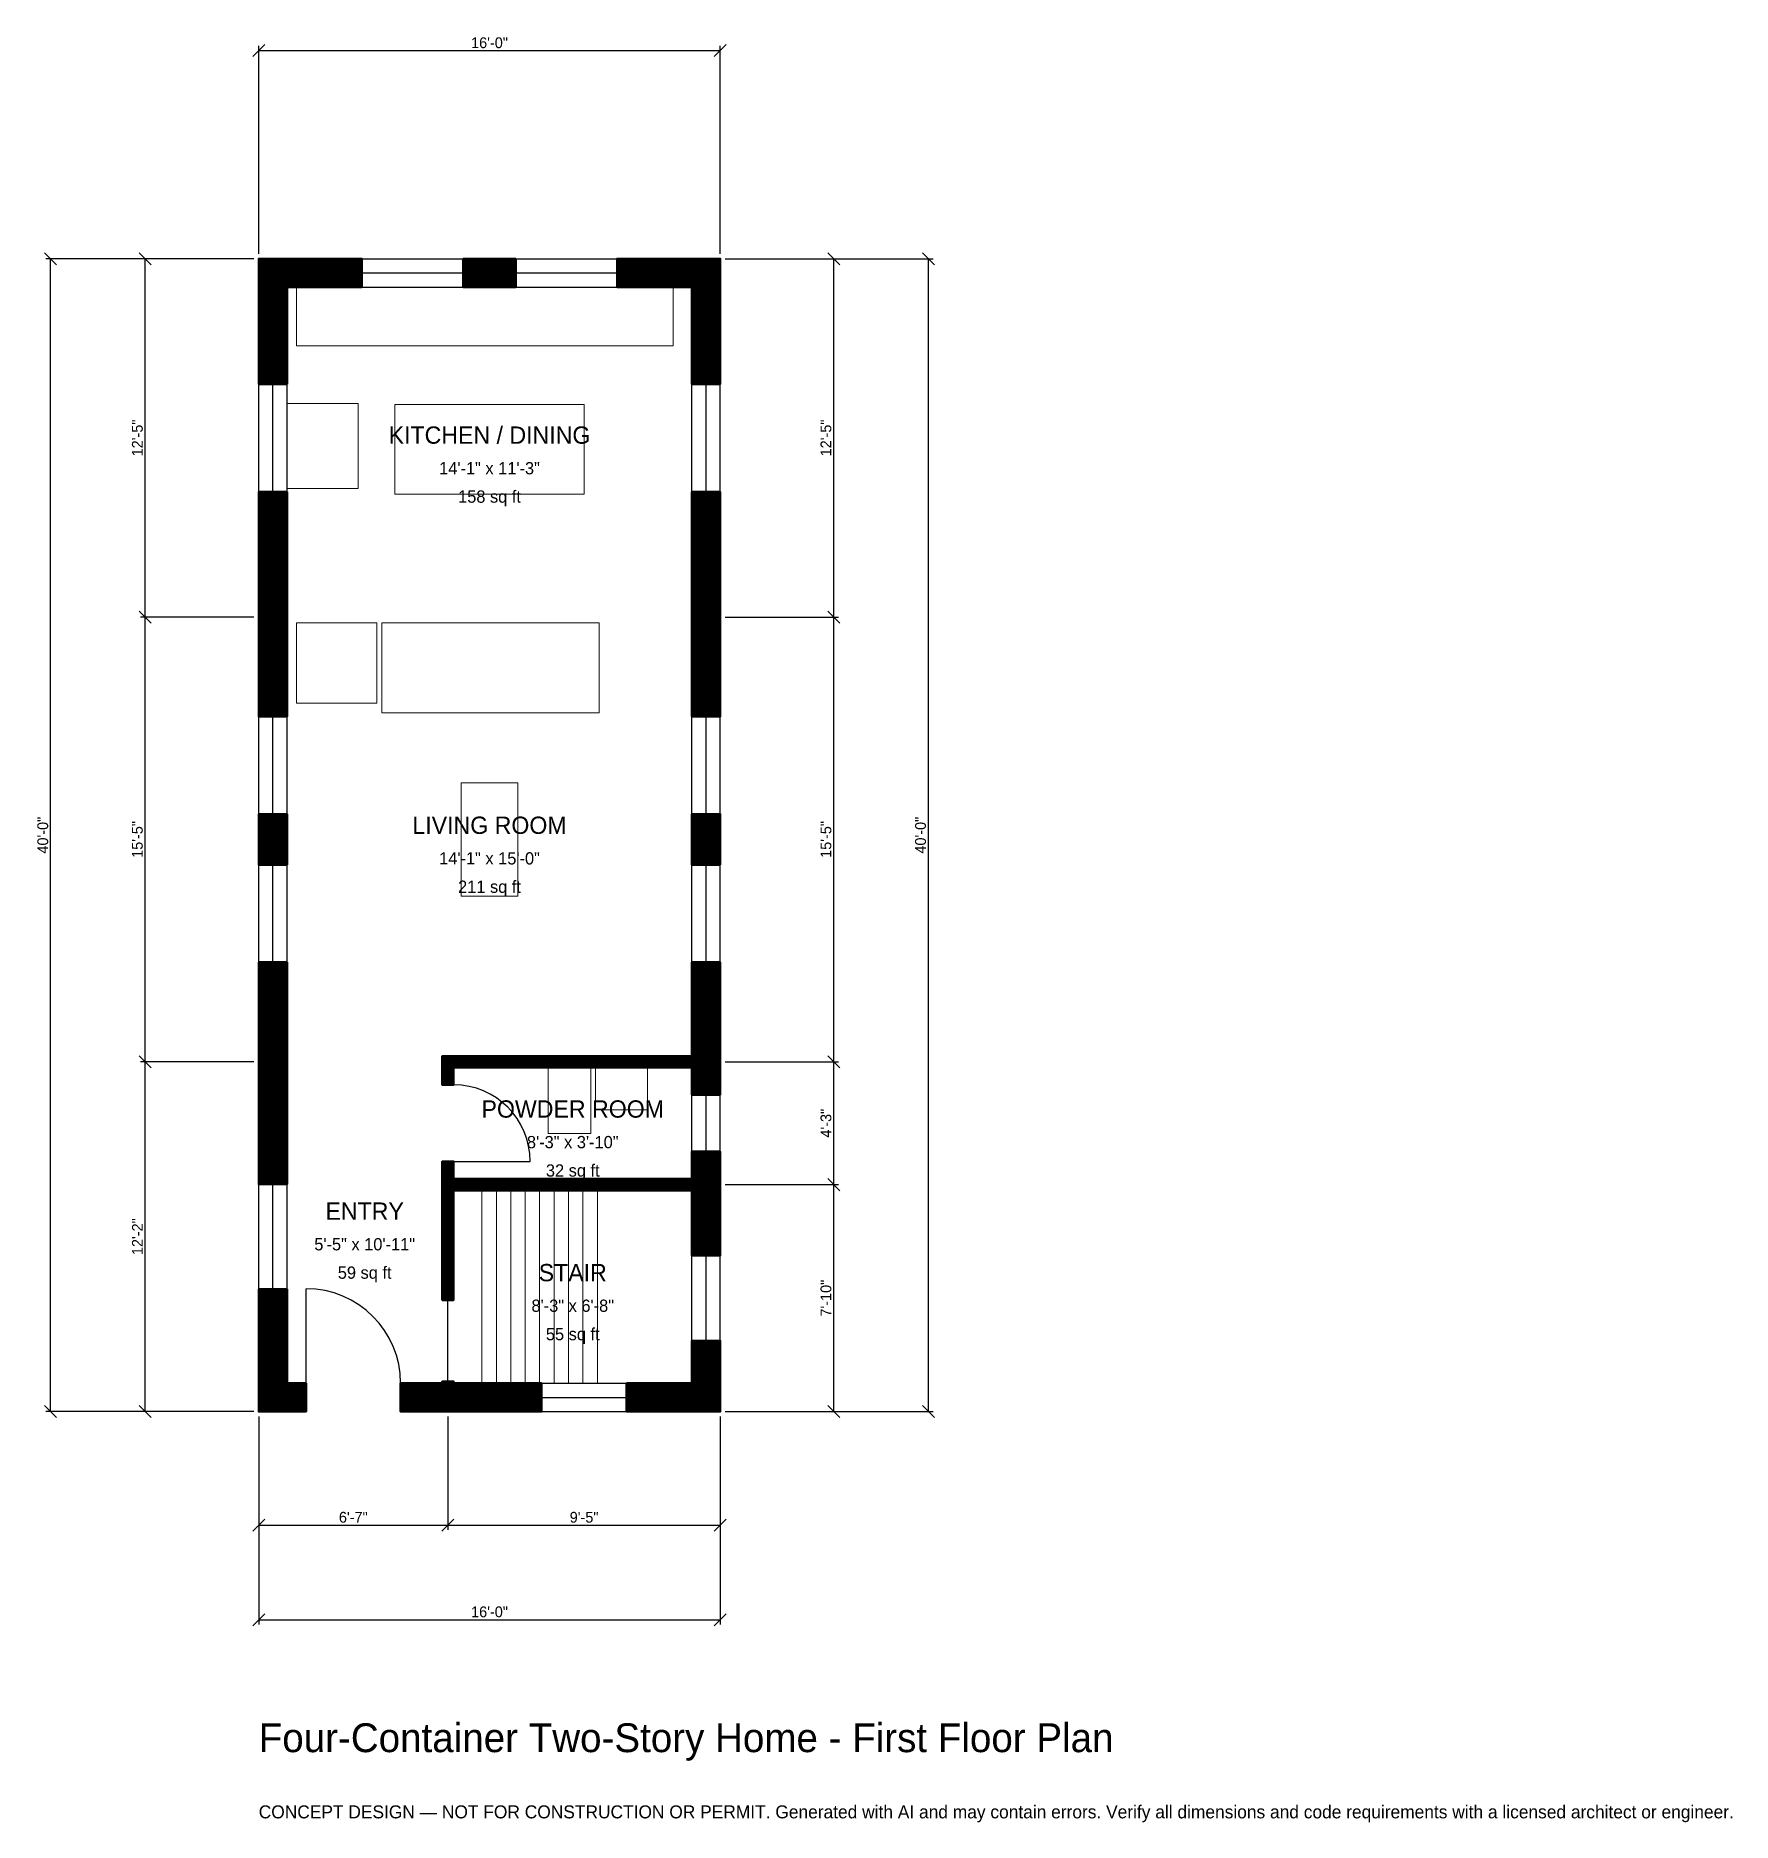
# Model space of a CAD drawing. Header units: inches. Extents: x -93 to 613, y -171 to 573.
import ezdxf
from ezdxf.enums import TextEntityAlignment as Align

# ---------------------------------------------------------------- set-up
doc = ezdxf.new("R2010")
doc.units = ezdxf.units.IN
doc.header["$MEASUREMENT"] = 0
for name, color, linetype, lineweight in [('A-ANNO-DIMS', 1, 'Continuous', 13), ('A-ANNO-TEXT', 7, 'Continuous', 18), ('A-AREA-IDEN', 7, 'Continuous', 18), ('A-DOOR', 2, 'Continuous', 25), ('A-FLOR-FIXT', 9, 'Continuous', 13), ('A-FLOR-STRS', 3, 'Continuous', 18), ('A-FURN', 9, 'Continuous', 13), ('A-GLAZ', 4, 'Continuous', 25), ('A-WALL', 7, 'Continuous', 50), ('A-WALL-PATT', 8, 'Continuous', 13)]:
    doc.layers.add(name, color=color, linetype=linetype, lineweight=lineweight)
doc.dimstyles.new('PLAN', dxfattribs={"dimtxt": 4.5, "dimasz": 3, "dimexe": 2, "dimexo": 2, "dimgap": 1, "dimtad": 1, "dimdec": 0, "dimlunit": 4, "dimtsz": 2.5, "dimcen": 2.5, "dimclrd": 1, "dimclre": 1, "dimazin": 3, "dimtfac": 1, "dimtmove": 0, "dimatfit": 3})

msp = doc.modelspace()

# ---------------------------------------------------------------- hatches: boundary and pattern name
at = {"layer": 'A-WALL-PATT'}
h = msp.add_hatch(dxfattribs=at)
h.set_pattern_fill('ANSI31', color=8, scale=0.8)
h.paths.add_polyline_path([(76.378, 0), (76.378, 0), (72.8346, 0), (59.0551, 0), (59.0551, 11.811), (72.8346, 11.811), (76.378, 11.811), (76.378, 12.5984), (81.1024, 12.5984), (81.1024, 11.811), (84.6457, 11.811), (117.7165, 11.811), (117.7165, 0), (84.6457, 0), (81.1024, 0), (81.1024, 0), (76.378, 0)])
h.paths.add_polyline_path([(11.811, 0), (11.811, 0), (0, 0), (0, 0), (0, 0), (0, 11.811), (0, 11.811), (0, 50.9843), (11.811, 50.9843), (11.811, 11.811), (19.685, 11.811), (19.685, 0), (11.811, 0)])
h.paths.add_polyline_path([(0, 139.7638), (0, 151.5748), (0, 187.0735), (11.811, 187.0735), (11.811, 151.5748), (11.811, 139.7638), (11.811, 94.685), (0, 94.685), (0, 139.7638)])
h.paths.add_polyline_path([(0, 248.7533), (11.811, 248.7533), (11.811, 227.6247), (0, 227.6247), (0, 248.7533)])
h.paths.add_polyline_path([(0, 324.8031), (0, 336.6142), (0, 382.874), (11.811, 382.874), (11.811, 336.6142), (11.811, 324.8031), (11.811, 289.3045), (0, 289.3045), (0, 324.8031)])
h.paths.add_polyline_path([(0, 468.1102), (0, 468.1102), (0, 479.9213), (0, 479.9213), (0, 479.9213), (11.811, 479.9213), (11.811, 479.9213), (42.979, 479.9213), (42.979, 468.1102), (11.811, 468.1102), (11.811, 427.7559), (0, 427.7559), (0, 468.1102)])
h.paths.add_polyline_path([(107.021, 479.9213), (107.021, 468.1102), (85.105, 468.1102), (85.105, 479.9213), (107.021, 479.9213)])
h.paths.add_polyline_path([(180.315, 479.9213), (180.315, 479.9213), (192.126, 479.9213), (192.126, 479.9213), (192.126, 479.9213), (192.126, 468.1102), (192.126, 468.1102), (192.126, 427.7559), (180.315, 427.7559), (180.315, 468.1102), (149.147, 468.1102), (149.147, 479.9213), (180.315, 479.9213)])
h.paths.add_polyline_path([(192.126, 336.6142), (192.126, 324.8031), (192.126, 289.3045), (180.315, 289.3045), (180.315, 324.8031), (180.315, 336.6142), (180.315, 382.874), (192.126, 382.874), (192.126, 336.6142)])
h.paths.add_polyline_path([(192.126, 227.6247), (180.315, 227.6247), (180.315, 248.7533), (192.126, 248.7533), (192.126, 227.6247)])
h.paths.add_polyline_path([(192.126, 151.5748), (192.126, 148.0315), (192.126, 148.0315), (192.126, 143.3071), (192.126, 143.3071), (192.126, 139.7638), (192.126, 131.8898), (180.315, 131.8898), (180.315, 139.7638), (180.315, 143.3071), (81.1024, 143.3071), (81.1024, 136.0236), (76.378, 136.0236), (76.378, 143.3071), (76.378, 148.0315), (81.1024, 148.0315), (180.315, 148.0315), (180.315, 151.5748), (180.315, 187.0735), (192.126, 187.0735), (192.126, 151.5748)])
h.paths.add_polyline_path([(192.126, 100.3937), (192.126, 96.8504), (192.126, 96.8504), (192.126, 92.126), (192.126, 92.126), (192.126, 88.5827), (192.126, 64.9606), (180.315, 64.9606), (180.315, 88.5827), (180.315, 92.126), (81.1024, 92.126), (81.1024, 46.4567), (76.378, 46.4567), (76.378, 92.126), (76.378, 96.8504), (76.378, 104.1339), (81.1024, 104.1339), (81.1024, 96.8504), (180.315, 96.8504), (180.315, 100.3937), (180.315, 108.2677), (192.126, 108.2677), (192.126, 100.3937)])
h.paths.add_polyline_path([(192.126, 11.811), (192.126, 11.811), (192.126, 0), (192.126, 0), (192.126, 0), (180.315, 0), (180.315, 0), (153.1496, 0), (153.1496, 11.811), (180.315, 11.811), (180.315, 29.5276), (192.126, 29.5276), (192.126, 11.811)])

# ---------------------------------------------------------------- linework, layer by layer
at = {"layer": 'A-DOOR'}
for p, q in [((81.1024, 104.1339), (112.9921, 104.1339)), ((19.685, 11.811), (19.685, 51.1811)), ((78.7402, 12.5984), (78.7402, 46.4567))]:
    msp.add_line(p, q, dxfattribs=at)
for centre, radius in [((81.1024, 104.1339), 31.8898), ((19.685, 11.811), 39.3701)]:
    msp.add_arc(centre, radius, 0, 90, dxfattribs=at)
at = {"layer": 'A-FLOR-FIXT'}
for points in [[(15.748, 443.7008), (172.4409, 443.7008), (172.4409, 468.1102), (15.748, 468.1102)], [(56.6929, 381.8898), (135.4331, 381.8898), (135.4331, 419.2913), (56.6929, 419.2913)], [(120.4724, 115.748), (138.189, 115.748), (138.189, 143.3071), (120.4724, 143.3071)], [(140.1575, 125.5906), (161.811, 125.5906), (161.811, 143.3071), (140.1575, 143.3071)]]:
    msp.add_lwpolyline(points, close=True, dxfattribs=at)
at = {"layer": 'A-FLOR-STRS'}
for p, q in [((92.9134, 11.811), (92.9134, 92.126)), ((98.9173, 11.811), (98.9173, 92.126)), ((104.9213, 11.811), (104.9213, 92.126)), ((110.9252, 11.811), (110.9252, 92.126)), ((116.9291, 11.811), (116.9291, 92.126)), ((122.9331, 11.811), (122.9331, 92.126)), ((128.937, 11.811), (128.937, 92.126)), ((134.9409, 11.811), (134.9409, 92.126)), ((140.9449, 11.811), (140.9449, 92.126))]:
    msp.add_line(p, q, dxfattribs=at)
at = {"layer": 'A-FURN'}
for points in [[(11.811, 384.252), (41.3386, 384.252), (41.3386, 419.685), (11.811, 419.685)], [(15.748, 294.8819), (49.2126, 294.8819), (49.2126, 328.3465), (15.748, 328.3465)], [(51.1811, 290.9449), (141.7323, 290.9449), (141.7323, 328.3465), (51.1811, 328.3465)], [(84.252, 214.5669), (107.874, 214.5669), (107.874, 261.811), (84.252, 261.811)]]:
    msp.add_lwpolyline(points, close=True, dxfattribs=at)
at = {"layer": 'A-GLAZ'}
for p, q in [((42.979, 479.9213), (85.105, 479.9213)), ((107.021, 479.9213), (149.147, 479.9213)), ((42.979, 474.0157), (85.105, 474.0157)), ((107.021, 474.0157), (149.147, 474.0157)), ((42.979, 468.1102), (85.105, 468.1102)), ((107.021, 468.1102), (149.147, 468.1102)), ((0, 382.874), (0, 427.7559)), ((5.9055, 382.874), (5.9055, 427.7559)), ((11.811, 382.874), (11.811, 427.7559)), ((180.315, 382.874), (180.315, 427.7559)), ((186.2205, 382.874), (186.2205, 427.7559)), ((192.126, 382.874), (192.126, 427.7559)), ((0, 248.7533), (0, 289.3045)), ((5.9055, 248.7533), (5.9055, 289.3045)), ((11.811, 248.7533), (11.811, 289.3045)), ((180.315, 248.7533), (180.315, 289.3045)), ((186.2205, 248.7533), (186.2205, 289.3045)), ((192.126, 248.7533), (192.126, 289.3045)), ((0, 187.0735), (0, 227.6247)), ((5.9055, 187.0735), (5.9055, 227.6247)), ((11.811, 187.0735), (11.811, 227.6247)), ((180.315, 187.0735), (180.315, 227.6247)), ((186.2205, 187.0735), (186.2205, 227.6247)), ((192.126, 187.0735), (192.126, 227.6247)), ((180.315, 108.2677), (180.315, 131.8898)), ((186.2205, 108.2677), (186.2205, 131.8898)), ((192.126, 108.2677), (192.126, 131.8898)), ((0, 50.9843), (0, 94.685)), ((5.9055, 50.9843), (5.9055, 94.685)), ((11.811, 50.9843), (11.811, 94.685)), ((180.315, 29.5276), (180.315, 64.9606)), ((186.2205, 29.5276), (186.2205, 64.9606)), ((192.126, 29.5276), (192.126, 64.9606)), ((117.7165, 11.811), (153.1496, 11.811)), ((117.7165, 5.9055), (153.1496, 5.9055)), ((117.7165, 0), (153.1496, 0))]:
    msp.add_line(p, q, dxfattribs=at)
at = {"layer": 'A-WALL'}
for points in [[(0, 468.1102), (0, 468.1102), (0, 479.9213), (0, 479.9213), (0, 479.9213), (11.811, 479.9213), (11.811, 479.9213), (42.979, 479.9213), (42.979, 468.1102), (11.811, 468.1102), (11.811, 427.7559), (0, 427.7559), (0, 468.1102)], [(107.021, 479.9213), (107.021, 468.1102), (85.105, 468.1102), (85.105, 479.9213), (107.021, 479.9213)], [(180.315, 479.9213), (180.315, 479.9213), (192.126, 479.9213), (192.126, 479.9213), (192.126, 479.9213), (192.126, 468.1102), (192.126, 468.1102), (192.126, 427.7559), (180.315, 427.7559), (180.315, 468.1102), (149.147, 468.1102), (149.147, 479.9213), (180.315, 479.9213)], [(0, 324.8031), (0, 336.6142), (0, 382.874), (11.811, 382.874), (11.811, 336.6142), (11.811, 324.8031), (11.811, 289.3045), (0, 289.3045), (0, 324.8031)], [(192.126, 336.6142), (192.126, 324.8031), (192.126, 289.3045), (180.315, 289.3045), (180.315, 324.8031), (180.315, 336.6142), (180.315, 382.874), (192.126, 382.874), (192.126, 336.6142)], [(0, 248.7533), (11.811, 248.7533), (11.811, 227.6247), (0, 227.6247), (0, 248.7533)], [(192.126, 227.6247), (180.315, 227.6247), (180.315, 248.7533), (192.126, 248.7533), (192.126, 227.6247)], [(0, 139.7638), (0, 151.5748), (0, 187.0735), (11.811, 187.0735), (11.811, 151.5748), (11.811, 139.7638), (11.811, 94.685), (0, 94.685), (0, 139.7638)], [(192.126, 151.5748), (192.126, 148.0315), (192.126, 148.0315), (192.126, 143.3071), (192.126, 143.3071), (192.126, 139.7638), (192.126, 131.8898), (180.315, 131.8898), (180.315, 139.7638), (180.315, 143.3071), (81.1024, 143.3071), (81.1024, 136.0236), (76.378, 136.0236), (76.378, 143.3071), (76.378, 148.0315), (81.1024, 148.0315), (180.315, 148.0315), (180.315, 151.5748), (180.315, 187.0735), (192.126, 187.0735), (192.126, 151.5748)], [(192.126, 100.3937), (192.126, 96.8504), (192.126, 96.8504), (192.126, 92.126), (192.126, 92.126), (192.126, 88.5827), (192.126, 64.9606), (180.315, 64.9606), (180.315, 88.5827), (180.315, 92.126), (81.1024, 92.126), (81.1024, 46.4567), (76.378, 46.4567), (76.378, 92.126), (76.378, 96.8504), (76.378, 104.1339), (81.1024, 104.1339), (81.1024, 96.8504), (180.315, 96.8504), (180.315, 100.3937), (180.315, 108.2677), (192.126, 108.2677), (192.126, 100.3937)], [(11.811, 0), (11.811, 0), (0, 0), (0, 0), (0, 0), (0, 11.811), (0, 11.811), (0, 50.9843), (11.811, 50.9843), (11.811, 11.811), (19.685, 11.811), (19.685, 0), (11.811, 0)], [(192.126, 11.811), (192.126, 11.811), (192.126, 0), (192.126, 0), (192.126, 0), (180.315, 0), (180.315, 0), (153.1496, 0), (153.1496, 11.811), (180.315, 11.811), (180.315, 29.5276), (192.126, 29.5276), (192.126, 11.811)], [(76.378, 0), (76.378, 0), (72.8346, 0), (59.0551, 0), (59.0551, 11.811), (72.8346, 11.811), (76.378, 11.811), (76.378, 12.5984), (81.1024, 12.5984), (81.1024, 11.811), (84.6457, 11.811), (117.7165, 11.811), (117.7165, 0), (84.6457, 0), (81.1024, 0), (81.1024, 0), (76.378, 0)]]:
    msp.add_lwpolyline(points, close=True, dxfattribs=at)

# ---------------------------------------------------------------- texts
at = {"layer": 'A-ANNO-TEXT'}
for s, height, p in [('Four-Container Two-Story Home - First Floor Plan', 12, (0, -141.7323)), ('CONCEPT DESIGN — NOT FOR CONSTRUCTION OR PERMIT. Generated with AI and may contain errors. Verify all dimensions and code requirements with a licensed architect or engineer.', 5.4, (0, -169.2913))]:
    msp.add_text(s, height=height, dxfattribs=at).set_placement(p)
at = {"layer": 'A-AREA-IDEN'}
for s, height, p in [('KITCHEN / DINING', 7.2, (96.063, 406.4961)), ('14\'-1" x 11\'-3"', 5.1, (96.063, 392.7165)), ('158 sq ft', 5.1, (96.063, 380.9055)), ('LIVING ROOM', 7.2, (96.063, 244.0945)), ('14\'-1" x 15\'-0"', 5.1, (96.063, 230.315)), ('211 sq ft', 5.1, (96.063, 218.5039)), ('POWDER ROOM', 7.2, (130.7087, 125.9843)), ('8\'-3" x 3\'-10"', 5.1, (130.7087, 112.2047)), ('32 sq ft', 5.1, (130.7087, 100.3937)), ('ENTRY', 7.2, (44.0945, 83.4646)), ('5\'-5" x 10\'-11"', 5.1, (44.0945, 69.685)), ('59 sq ft', 5.1, (44.0945, 57.874)), ('STAIR', 7.2, (130.7087, 57.874)), ('8\'-3" x 6\'-8"', 5.1, (130.7087, 44.0945)), ('55 sq ft', 5.1, (130.7087, 32.2835))]:
    msp.add_text(s, height=height, dxfattribs=at).set_placement(p, align=Align.MIDDLE_CENTER)

# ---------------------------------------------------------------- dimensions: what is measured, and where the dimension line sits
at = {"layer": 'A-ANNO-DIMS'}
for base, p1, p2, text in [((0, 566.5354), (0, 479.9213), (192.126, 479.9213), '16\'-0"'), ((0, -47.2441), (0, 0), (78.7402, 0), '6\'-7"'), ((0, -86.6142), (0, 0), (192.126, 0), '16\'-0"'), ((78.7402, -47.2441), (78.7402, 0), (192.126, 0), '9\'-5"')]:
    msp.add_linear_dim(base=base, p1=p1, p2=p2, text=text, dimstyle='PLAN', dxfattribs=at).render()
for base, p1, p2, text in [((-86.6142, 0), (0, 0), (0, 479.9213), '40\'-0"'), ((-47.2441, 330.7087), (0, 330.7087), (0, 479.9213), '12\'-5"'), ((239.3701, 330.7087), (192.126, 330.7087), (192.126, 479.9213), '12\'-5"'), ((278.7402, 0), (192.126, 0), (192.126, 479.9213), '40\'-0"'), ((-47.2441, 145.6693), (0, 145.6693), (0, 330.7087), '15\'-5"'), ((239.3701, 145.6693), (192.126, 145.6693), (192.126, 330.7087), '15\'-5"'), ((-47.2441, 0), (0, 0), (0, 145.6693), '12\'-2"'), ((239.3701, 94.4882), (192.126, 94.4882), (192.126, 145.6693), '4\'-3"'), ((239.3701, 0), (192.126, 0), (192.126, 94.4882), '7\'-10"')]:
    msp.add_linear_dim(base=base, p1=p1, p2=p2, angle=90, text=text, dimstyle='PLAN', dxfattribs=at).render()

doc.saveas('drawing.dxf')
